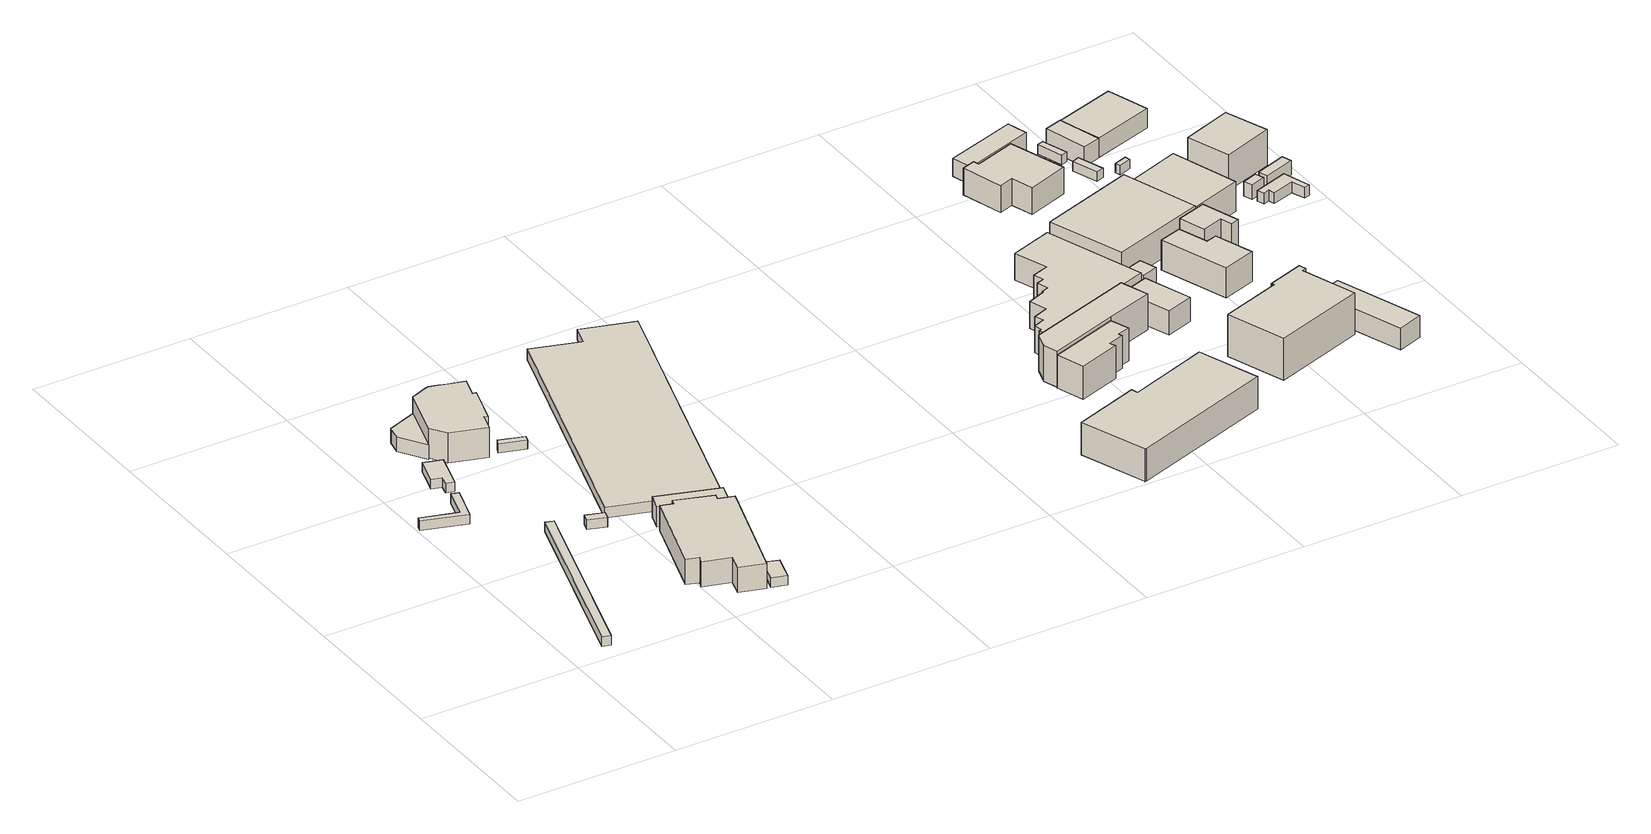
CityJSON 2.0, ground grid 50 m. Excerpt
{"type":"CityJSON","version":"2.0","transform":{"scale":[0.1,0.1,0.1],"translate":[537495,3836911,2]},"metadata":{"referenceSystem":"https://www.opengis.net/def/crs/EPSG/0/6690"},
"CityObjects":{
"building1":{"type":"Building","attributes":{"class":"3001","BuildingDetailAttribute.specifiedBuildingCoverageRate":0.6,"BuildingDetailAttribute.surveyYear":2017,"BuildingTsunamiRiskAttribute.description":"1","BuildingTsunamiRiskAttribute.rank":"2","BuildingTsunamiRiskAttribute.depth":0.88,"BuildingHighTideRiskAttribute.description":"1","BuildingHighTideRiskAttribute.rank":"3","BuildingHighTideRiskAttribute.depth":3.14,"BuildingIDAttribute.prefecture":"27","BuildingIDAttribute.city":"27104"},"geometry":[{"type":"Solid","lod":"1","boundaries":[[[[0,1,2,3]],[[2,4,5,3]],[[1,6,4,2]],[[0,7,6,1]],[[3,5,7,0]],[[4,6,7,5]]]]}]},
"building2":{"type":"Building","attributes":{"class":"3001","BuildingDetailAttribute.specifiedBuildingCoverageRate":0.6,"BuildingDetailAttribute.surveyYear":2017,"BuildingTsunamiRiskAttribute.description":"1","BuildingTsunamiRiskAttribute.rank":"2","BuildingTsunamiRiskAttribute.depth":1.29,"BuildingHighTideRiskAttribute.description":"1","BuildingHighTideRiskAttribute.rank":"3","BuildingHighTideRiskAttribute.depth":3.56,"BuildingIDAttribute.prefecture":"27","BuildingIDAttribute.city":"27104"},"geometry":[{"type":"Solid","lod":"1","boundaries":[[[[8,9,10,11,12,13]],[[12,14,15,13]],[[11,16,14,12]],[[10,17,16,11]],[[9,18,17,10]],[[8,19,18,9]],[[13,15,19,8]],[[14,16,17,18,19,15]]]]}]},
"building3":{"type":"Building","attributes":{"class":"3001","BuildingDetailAttribute.specifiedBuildingCoverageRate":0.6,"BuildingDetailAttribute.surveyYear":2017,"BuildingTsunamiRiskAttribute.description":"1","BuildingTsunamiRiskAttribute.rank":"2","BuildingTsunamiRiskAttribute.depth":1.2,"BuildingHighTideRiskAttribute.description":"1","BuildingHighTideRiskAttribute.rank":"3","BuildingHighTideRiskAttribute.depth":3.47,"BuildingIDAttribute.prefecture":"27","BuildingIDAttribute.city":"27104"},"geometry":[{"type":"Solid","lod":"1","boundaries":[[[[20,21,22,23,24,25]],[[24,26,27,25]],[[23,28,26,24]],[[22,29,28,23]],[[21,30,29,22]],[[20,31,30,21]],[[25,27,31,20]],[[26,28,29,30,31,27]]]]}]},
"building4":{"type":"Building","attributes":{"計測周辺長":40.9,"1/2500図郭":44,"区名":"此花区","町丁目名称":"常吉２丁目","街区番号":13,"class":"3001","usage":"402","measuredHeight":4.7,"storeysAboveGround":2,"BuildingDetailAttribute.buildingRoofEdgeArea":81.83,"BuildingDetailAttribute.buildingStructureType":"610","BuildingDetailAttribute.buildingStructureOrgType":"2","BuildingDetailAttribute.detailedUsage":"1418","BuildingDetailAttribute.specifiedBuildingCoverageRate":0.6,"BuildingDetailAttribute.surveyYear":2017,"BuildingTsunamiRiskAttribute.description":"1","BuildingTsunamiRiskAttribute.rank":"2","BuildingTsunamiRiskAttribute.depth":1.57,"BuildingHighTideRiskAttribute.description":"1","BuildingHighTideRiskAttribute.rank":"3","BuildingHighTideRiskAttribute.depth":3.83,"BuildingIDAttribute.prefecture":"27","BuildingIDAttribute.city":"27104"},"geometry":[{"type":"Solid","lod":"1","boundaries":[[[[32,33,34,35]],[[34,36,37,35]],[[33,38,36,34]],[[32,39,38,33]],[[35,37,39,32]],[[36,38,39,37]]]]}]},
"building5":{"type":"Building","attributes":{"class":"3001","BuildingDetailAttribute.specifiedBuildingCoverageRate":0.6,"BuildingDetailAttribute.surveyYear":2017,"BuildingTsunamiRiskAttribute.description":"1","BuildingTsunamiRiskAttribute.rank":"2","BuildingTsunamiRiskAttribute.depth":0.68,"BuildingHighTideRiskAttribute.description":"1","BuildingHighTideRiskAttribute.rank":"2","BuildingHighTideRiskAttribute.depth":2.96,"BuildingIDAttribute.prefecture":"27","BuildingIDAttribute.city":"27104"},"geometry":[{"type":"Solid","lod":"1","boundaries":[[[[40,41,42,43]],[[42,44,45,43]],[[41,46,44,42]],[[40,47,46,41]],[[43,45,47,40]],[[44,46,47,45]]]]}]},
"building6":{"type":"Building","attributes":{"計測周辺長":78.95,"1/2500図郭":44,"区名":"此花区","町丁目名称":"常吉２丁目","街区番号":13,"class":"3001","usage":"402","measuredHeight":9.5,"storeysAboveGround":2,"BuildingDetailAttribute.buildingRoofEdgeArea":389,"BuildingDetailAttribute.buildingStructureType":"610","BuildingDetailAttribute.buildingStructureOrgType":"2","BuildingDetailAttribute.detailedUsage":"1418","BuildingDetailAttribute.specifiedBuildingCoverageRate":0.6,"BuildingDetailAttribute.surveyYear":2017,"BuildingTsunamiRiskAttribute.description":"1","BuildingTsunamiRiskAttribute.rank":"2","BuildingTsunamiRiskAttribute.depth":0.91,"BuildingHighTideRiskAttribute.description":"1","BuildingHighTideRiskAttribute.rank":"3","BuildingHighTideRiskAttribute.depth":3.12,"BuildingIDAttribute.prefecture":"27","BuildingIDAttribute.city":"27104"},"geometry":[{"type":"Solid","lod":"1","boundaries":[[[[48,49,50,51,52,53,54,55,56,57,58,59,60]],[[59,61,62,60]],[[58,63,61,59]],[[57,64,63,58]],[[56,65,64,57]],[[55,66,65,56]],[[54,67,66,55]],[[53,68,67,54]],[[52,69,68,53]],[[51,70,69,52]],[[50,71,70,51]],[[49,72,71,50]],[[48,73,72,49]],[[60,62,73,48]],[[61,63,64,65,66,67,68,69,70,71,72,73,62]]]]}]},
"building7":{"type":"Building","attributes":{"計測周辺長":117.65,"1/2500図郭":44,"区名":"此花区","町丁目名称":"常吉２丁目","街区番号":13,"class":"3001","usage":"402","measuredHeight":8,"storeysAboveGround":2,"BuildingDetailAttribute.buildingRoofEdgeArea":698.38,"BuildingDetailAttribute.buildingStructureType":"603","BuildingDetailAttribute.buildingStructureOrgType":"3","BuildingDetailAttribute.detailedUsage":"1418","BuildingDetailAttribute.specifiedBuildingCoverageRate":0.6,"BuildingDetailAttribute.surveyYear":2017,"BuildingTsunamiRiskAttribute.description":"1","BuildingTsunamiRiskAttribute.rank":"1","BuildingTsunamiRiskAttribute.depth":0.38,"BuildingHighTideRiskAttribute.description":"1","BuildingHighTideRiskAttribute.rank":"2","BuildingHighTideRiskAttribute.depth":2.71,"BuildingIDAttribute.prefecture":"27","BuildingIDAttribute.city":"27104"},"geometry":[{"type":"Solid","lod":"1","boundaries":[[[[74,75,76,77,78,79,80,81,82,83,84,85]],[[84,86,87,85]],[[83,88,86,84]],[[82,89,88,83]],[[81,90,89,82]],[[80,91,90,81]],[[79,92,91,80]],[[78,93,92,79]],[[77,94,93,78]],[[76,95,94,77]],[[75,96,95,76]],[[74,97,96,75]],[[85,87,97,74]],[[86,88,89,90,91,92,93,94,95,96,97,87]]]]}]},
"building8":{"type":"Building","attributes":{"計測周辺長":26.09,"1/2500図郭":44,"区名":"此花区","町丁目名称":"常吉２丁目","街区番号":13,"class":"3001","usage":"454","storeysAboveGround":1,"BuildingDetailAttribute.buildingRoofEdgeArea":38.94,"BuildingDetailAttribute.buildingStructureType":"603","BuildingDetailAttribute.buildingStructureOrgType":"3","BuildingDetailAttribute.detailedUsage":"1930","BuildingDetailAttribute.specifiedBuildingCoverageRate":0.6,"BuildingDetailAttribute.surveyYear":2017,"BuildingTsunamiRiskAttribute.description":"1","BuildingTsunamiRiskAttribute.rank":"1","BuildingTsunamiRiskAttribute.depth":0.04,"BuildingHighTideRiskAttribute.description":"1","BuildingHighTideRiskAttribute.rank":"2","BuildingHighTideRiskAttribute.depth":2.35,"BuildingIDAttribute.prefecture":"27","BuildingIDAttribute.city":"27104"},"geometry":[{"type":"Solid","lod":"1","boundaries":[[[[98,99,100,101]],[[100,102,103,101]],[[99,104,102,100]],[[98,105,104,99]],[[101,103,105,98]],[[102,104,105,103]]]]}]},
"building9":{"type":"Building","attributes":{"計測周辺長":19.77,"1/2500図郭":44,"区名":"此花区","町丁目名称":"常吉２丁目","街区番号":13,"class":"3003","usage":"402","storeysAboveGround":2,"BuildingDetailAttribute.buildingRoofEdgeArea":14.91,"BuildingDetailAttribute.buildingStructureType":"603","BuildingDetailAttribute.buildingStructureOrgType":"3","BuildingDetailAttribute.detailedUsage":"1260","BuildingDetailAttribute.specifiedBuildingCoverageRate":0.6,"BuildingDetailAttribute.surveyYear":2017,"BuildingTsunamiRiskAttribute.description":"1","BuildingTsunamiRiskAttribute.rank":"2","BuildingTsunamiRiskAttribute.depth":0.8,"BuildingHighTideRiskAttribute.description":"1","BuildingHighTideRiskAttribute.rank":"3","BuildingHighTideRiskAttribute.depth":3.06,"BuildingIDAttribute.prefecture":"27","BuildingIDAttribute.city":"27104"},"geometry":[{"type":"Solid","lod":"1","boundaries":[[[[106,107,108,109]],[[108,110,111,109]],[[107,112,110,108]],[[106,113,112,107]],[[109,111,113,106]],[[110,112,113,111]]]]}]},
"building10":{"type":"Building","attributes":{"計測周辺長":50.59,"1/2500図郭":44,"区名":"此花区","町丁目名称":"常吉２丁目","街区番号":13,"class":"3001","usage":"402","measuredHeight":6.5,"storeysAboveGround":2,"BuildingDetailAttribute.buildingRoofEdgeArea":108.43,"BuildingDetailAttribute.buildingStructureType":"610","BuildingDetailAttribute.buildingStructureOrgType":"2","BuildingDetailAttribute.detailedUsage":"1418","BuildingDetailAttribute.specifiedBuildingCoverageRate":0.6,"BuildingDetailAttribute.surveyYear":2017,"BuildingTsunamiRiskAttribute.description":"1","BuildingTsunamiRiskAttribute.rank":"1","BuildingTsunamiRiskAttribute.depth":0.29,"BuildingHighTideRiskAttribute.description":"1","BuildingHighTideRiskAttribute.rank":"2","BuildingHighTideRiskAttribute.depth":2.57,"BuildingIDAttribute.prefecture":"27","BuildingIDAttribute.city":"27104"},"geometry":[{"type":"Solid","lod":"1","boundaries":[[[[114,115,116,117]],[[116,118,119,117]],[[115,120,118,116]],[[114,121,120,115]],[[117,119,121,114]],[[118,120,121,119]]]]}]},
"building11":{"type":"Building","attributes":{"class":"3003","measuredHeight":3.4,"BuildingDetailAttribute.specifiedBuildingCoverageRate":0.6,"BuildingDetailAttribute.surveyYear":2017,"BuildingTsunamiRiskAttribute.description":"1","BuildingTsunamiRiskAttribute.rank":"1","BuildingTsunamiRiskAttribute.depth":0.01,"BuildingHighTideRiskAttribute.description":"1","BuildingHighTideRiskAttribute.rank":"2","BuildingHighTideRiskAttribute.depth":2.23,"BuildingIDAttribute.prefecture":"27","BuildingIDAttribute.city":"27104"},"geometry":[{"type":"Solid","lod":"1","boundaries":[[[[122,123,124,125,126,127]],[[126,128,129,127]],[[125,130,128,126]],[[124,131,130,125]],[[123,132,131,124]],[[122,133,132,123]],[[127,129,133,122]],[[128,130,131,132,133,129]]]]}]},
"building12":{"type":"Building","attributes":{"計測周辺長":141.36,"1/2500図郭":45,"区名":"此花区","町丁目名称":"常吉２丁目","街区番号":10,"class":"3001","usage":"431","measuredHeight":10.4,"storeysAboveGround":2,"BuildingDetailAttribute.buildingRoofEdgeArea":1021.86,"BuildingDetailAttribute.buildingStructureType":"603","BuildingDetailAttribute.buildingStructureOrgType":"3","BuildingDetailAttribute.detailedUsage":"1720","BuildingDetailAttribute.specifiedBuildingCoverageRate":0.6,"BuildingDetailAttribute.surveyYear":2017,"BuildingTsunamiRiskAttribute.description":"1","BuildingTsunamiRiskAttribute.rank":"2","BuildingTsunamiRiskAttribute.depth":0.96,"BuildingHighTideRiskAttribute.description":"1","BuildingHighTideRiskAttribute.rank":"3","BuildingHighTideRiskAttribute.depth":3.84,"BuildingIDAttribute.prefecture":"27","BuildingIDAttribute.city":"27104"},"geometry":[{"type":"Solid","lod":"1","boundaries":[[[[134,135,136,137,138,139,140,141]],[[140,142,143,141]],[[139,144,142,140]],[[138,145,144,139]],[[137,146,145,138]],[[136,147,146,137]],[[135,148,147,136]],[[134,149,148,135]],[[141,143,149,134]],[[142,144,145,146,147,148,149,143]]]]}]},
"building13":{"type":"Building","attributes":{"計測周辺長":64.69,"1/2500図郭":45,"区名":"此花区","町丁目名称":"常吉２丁目","街区番号":11,"class":"3002","usage":"441","measuredHeight":10.5,"storeysAboveGround":3,"BuildingDetailAttribute.buildingRoofEdgeArea":187.72,"BuildingDetailAttribute.buildingStructureType":"610","BuildingDetailAttribute.buildingStructureOrgType":"2","BuildingDetailAttribute.detailedUsage":"1520","BuildingDetailAttribute.specifiedBuildingCoverageRate":0.6,"BuildingDetailAttribute.surveyYear":2017,"BuildingTsunamiRiskAttribute.description":"1","BuildingTsunamiRiskAttribute.rank":"2","BuildingTsunamiRiskAttribute.depth":0.98,"BuildingHighTideRiskAttribute.description":"1","BuildingHighTideRiskAttribute.rank":"3","BuildingHighTideRiskAttribute.depth":3.9,"BuildingIDAttribute.prefecture":"27","BuildingIDAttribute.city":"27104"},"geometry":[{"type":"Solid","lod":"1","boundaries":[[[[150,151,152,153,154,155,156,157]],[[156,158,159,157]],[[155,160,158,156]],[[154,161,160,155]],[[153,162,161,154]],[[152,163,162,153]],[[151,164,163,152]],[[150,165,164,151]],[[157,159,165,150]],[[158,160,161,162,163,164,165,159]]]]}]},
"building14":{"type":"Building","attributes":{"計測周辺長":92.97,"1/2500図郭":45,"区名":"此花区","町丁目名称":"常吉２丁目","街区番号":11,"class":"3001","usage":"441","measuredHeight":11.4,"storeysAboveGround":3,"BuildingDetailAttribute.buildingRoofEdgeArea":344.47,"BuildingDetailAttribute.buildingStructureType":"610","BuildingDetailAttribute.buildingStructureOrgType":"2","BuildingDetailAttribute.detailedUsage":"1520","BuildingDetailAttribute.specifiedBuildingCoverageRate":0.6,"BuildingDetailAttribute.surveyYear":2017,"BuildingTsunamiRiskAttribute.description":"1","BuildingTsunamiRiskAttribute.rank":"2","BuildingTsunamiRiskAttribute.depth":0.69,"BuildingHighTideRiskAttribute.description":"1","BuildingHighTideRiskAttribute.rank":"3","BuildingHighTideRiskAttribute.depth":3.61,"BuildingIDAttribute.prefecture":"27","BuildingIDAttribute.city":"27104"},"geometry":[{"type":"Solid","lod":"1","boundaries":[[[[166,167,168,169,170,171]],[[170,172,173,171]],[[169,174,172,170]],[[168,175,174,169]],[[167,176,175,168]],[[166,177,176,167]],[[171,173,177,166]],[[172,174,175,176,177,173]]]]}]},
"building15":{"type":"Building","attributes":{"計測周辺長":146.17,"1/2500図郭":45,"区名":"此花区","町丁目名称":"常吉２丁目","街区番号":11,"class":"3001","usage":"441","measuredHeight":8.5,"storeysAboveGround":2,"BuildingDetailAttribute.buildingRoofEdgeArea":809.16,"BuildingDetailAttribute.buildingStructureType":"610","BuildingDetailAttribute.buildingStructureOrgType":"2","BuildingDetailAttribute.detailedUsage":"1520","BuildingDetailAttribute.specifiedBuildingCoverageRate":0.6,"BuildingDetailAttribute.surveyYear":2017,"BuildingTsunamiRiskAttribute.description":"1","BuildingTsunamiRiskAttribute.rank":"1","BuildingTsunamiRiskAttribute.depth":0.46,"BuildingHighTideRiskAttribute.description":"1","BuildingHighTideRiskAttribute.rank":"3","BuildingHighTideRiskAttribute.depth":3.39,"BuildingIDAttribute.prefecture":"27","BuildingIDAttribute.city":"27104"},"geometry":[{"type":"Solid","lod":"1","boundaries":[[[[178,179,180,181,182,183,184,185,186,187,188,189,190,191,192,193,194,195,196]],[[195,197,198,196]],[[194,199,197,195]],[[193,200,199,194]],[[192,201,200,193]],[[191,202,201,192]],[[190,203,202,191]],[[189,204,203,190]],[[188,205,204,189]],[[187,206,205,188]],[[186,207,206,187]],[[185,208,207,186]],[[184,209,208,185]],[[183,210,209,184]],[[182,211,210,183]],[[181,212,211,182]],[[180,213,212,181]],[[179,214,213,180]],[[178,215,214,179]],[[196,198,215,178]],[[197,199,200,201,202,203,204,205,206,207,208,209,210,211,212,213,214,215,198]]]]}]},
"building16":{"type":"Building","attributes":{"計測周辺長":49.02,"1/2500図郭":45,"区名":"此花区","町丁目名称":"常吉２丁目","街区番号":11,"class":"3001","usage":"454","measuredHeight":7.7,"storeysAboveGround":2,"BuildingDetailAttribute.buildingRoofEdgeArea":137.5,"BuildingDetailAttribute.buildingStructureType":"610","BuildingDetailAttribute.buildingStructureOrgType":"2","BuildingDetailAttribute.detailedUsage":"1930","BuildingDetailAttribute.specifiedBuildingCoverageRate":0.6,"BuildingDetailAttribute.surveyYear":2017,"BuildingTsunamiRiskAttribute.description":"1","BuildingTsunamiRiskAttribute.rank":"2","BuildingTsunamiRiskAttribute.depth":0.57,"BuildingHighTideRiskAttribute.description":"1","BuildingHighTideRiskAttribute.rank":"3","BuildingHighTideRiskAttribute.depth":3.49,"BuildingIDAttribute.prefecture":"27","BuildingIDAttribute.city":"27104"},"geometry":[{"type":"Solid","lod":"1","boundaries":[[[[216,217,218,219]],[[218,220,221,219]],[[217,222,220,218]],[[216,223,222,217]],[[219,221,223,216]],[[220,222,223,221]]]]}]},
"building17":{"type":"Building","attributes":{"class":"3001","measuredHeight":5.4,"BuildingDetailAttribute.specifiedBuildingCoverageRate":0.6,"BuildingDetailAttribute.surveyYear":2017,"BuildingTsunamiRiskAttribute.description":"1","BuildingTsunamiRiskAttribute.rank":"1","BuildingTsunamiRiskAttribute.depth":0.43,"BuildingHighTideRiskAttribute.description":"1","BuildingHighTideRiskAttribute.rank":"3","BuildingHighTideRiskAttribute.depth":3.35,"BuildingIDAttribute.prefecture":"27","BuildingIDAttribute.city":"27104"},"geometry":[{"type":"Solid","lod":"1","boundaries":[[[[224,225,226,227]],[[226,228,229,227]],[[225,230,228,226]],[[224,231,230,225]],[[227,229,231,224]],[[228,230,231,229]]]]}]},
"building18":{"type":"Building","attributes":{"区名":"此花区","町丁目名称":"常吉２丁目","街区番号":9,"class":"3001","usage":"441","measuredHeight":13.3,"storeysAboveGround":2,"BuildingDetailAttribute.buildingRoofEdgeArea":611.66,"BuildingDetailAttribute.buildingStructureType":"610","BuildingDetailAttribute.buildingStructureOrgType":"2","BuildingDetailAttribute.detailedUsage":"1520","BuildingDetailAttribute.specifiedBuildingCoverageRate":0.6,"BuildingDetailAttribute.surveyYear":2017,"BuildingTsunamiRiskAttribute.description":"1","BuildingTsunamiRiskAttribute.rank":"2","BuildingTsunamiRiskAttribute.depth":0.97,"BuildingHighTideRiskAttribute.description":"1","BuildingHighTideRiskAttribute.rank":"3","BuildingHighTideRiskAttribute.depth":3.9,"BuildingIDAttribute.prefecture":"27","BuildingIDAttribute.city":"27104"},"geometry":[{"type":"Solid","lod":"1","boundaries":[[[[232,233,234,235,236,237,238,239]],[[238,240,241,239]],[[237,242,240,238]],[[236,243,242,237]],[[235,244,243,236]],[[234,245,244,235]],[[233,246,245,234]],[[232,247,246,233]],[[239,241,247,232]],[[240,242,243,244,245,246,247,241]]]]}]},
"building19":{"type":"Building","attributes":{"計測周辺長":78.06,"1/2500図郭":45,"区名":"此花区","町丁目名称":"常吉２丁目","街区番号":12,"class":"3001","usage":"441","measuredHeight":8.5,"storeysAboveGround":2,"BuildingDetailAttribute.buildingRoofEdgeArea":318.9,"BuildingDetailAttribute.buildingStructureType":"610","BuildingDetailAttribute.buildingStructureOrgType":"2","BuildingDetailAttribute.detailedUsage":"1510","BuildingDetailAttribute.specifiedBuildingCoverageRate":0.6,"BuildingDetailAttribute.surveyYear":2017,"BuildingTsunamiRiskAttribute.description":"1","BuildingTsunamiRiskAttribute.rank":"1","BuildingTsunamiRiskAttribute.depth":0.44,"BuildingHighTideRiskAttribute.description":"1","BuildingHighTideRiskAttribute.rank":"3","BuildingHighTideRiskAttribute.depth":3.36,"BuildingIDAttribute.prefecture":"27","BuildingIDAttribute.city":"27104"},"geometry":[{"type":"Solid","lod":"1","boundaries":[[[[248,249,250,251,252,253,254,255]],[[254,256,257,255]],[[253,258,256,254]],[[252,259,258,253]],[[251,260,259,252]],[[250,261,260,251]],[[249,262,261,250]],[[248,263,262,249]],[[255,257,263,248]],[[256,258,259,260,261,262,263,257]]]]}]},
"building20":{"type":"Building","attributes":{"計測周辺長":113.21,"1/2500図郭":45,"区名":"此花区","町丁目名称":"常吉２丁目","街区番号":11,"class":"3002","usage":"431","measuredHeight":10.1,"storeysAboveGround":3,"BuildingDetailAttribute.buildingRoofEdgeArea":792.13,"BuildingDetailAttribute.buildingStructureType":"603","BuildingDetailAttribute.buildingStructureOrgType":"3","BuildingDetailAttribute.detailedUsage":"1720","BuildingDetailAttribute.specifiedBuildingCoverageRate":0.6,"BuildingDetailAttribute.surveyYear":2017,"BuildingTsunamiRiskAttribute.description":"1","BuildingTsunamiRiskAttribute.rank":"2","BuildingTsunamiRiskAttribute.depth":0.51,"BuildingHighTideRiskAttribute.description":"1","BuildingHighTideRiskAttribute.rank":"3","BuildingHighTideRiskAttribute.depth":3.33,"BuildingIDAttribute.prefecture":"27","BuildingIDAttribute.city":"27104"},"geometry":[{"type":"Solid","lod":"1","boundaries":[[[[264,265,266,267,268]],[[267,269,270,268]],[[266,271,269,267]],[[265,272,271,266]],[[264,273,272,265]],[[268,270,273,264]],[[269,271,272,273,270]]]]}]},
"building21":{"type":"Building","attributes":{"class":"3001","measuredHeight":9.5,"BuildingDetailAttribute.specifiedBuildingCoverageRate":0.6,"BuildingDetailAttribute.surveyYear":2017,"BuildingTsunamiRiskAttribute.description":"1","BuildingTsunamiRiskAttribute.rank":"1","BuildingTsunamiRiskAttribute.depth":0.07,"BuildingHighTideRiskAttribute.description":"1","BuildingHighTideRiskAttribute.rank":"2","BuildingHighTideRiskAttribute.depth":2.99,"BuildingIDAttribute.prefecture":"27","BuildingIDAttribute.city":"27104"},"geometry":[{"type":"Solid","lod":"1","boundaries":[[[[274,275,276,277,278,279]],[[278,280,281,279]],[[277,282,280,278]],[[276,283,282,277]],[[275,284,283,276]],[[274,285,284,275]],[[279,281,285,274]],[[280,282,283,284,285,281]]]]}]},
"building22":{"type":"Building","attributes":{"計測周辺長":59.94,"1/2500図郭":45,"区名":"此花区","町丁目名称":"常吉２丁目","街区番号":12,"class":"3001","usage":"431","measuredHeight":5.7,"storeysAboveGround":1,"BuildingDetailAttribute.buildingRoofEdgeArea":156.01,"BuildingDetailAttribute.buildingStructureType":"610","BuildingDetailAttribute.buildingStructureOrgType":"2","BuildingDetailAttribute.detailedUsage":"1720","BuildingDetailAttribute.specifiedBuildingCoverageRate":0.6,"BuildingDetailAttribute.surveyYear":2017,"BuildingTsunamiRiskAttribute.description":"1","BuildingTsunamiRiskAttribute.rank":"1","BuildingTsunamiRiskAttribute.depth":0.34,"BuildingHighTideRiskAttribute.description":"1","BuildingHighTideRiskAttribute.rank":"3","BuildingHighTideRiskAttribute.depth":3.26,"BuildingIDAttribute.prefecture":"27","BuildingIDAttribute.city":"27104"},"geometry":[{"type":"Solid","lod":"1","boundaries":[[[[286,287,288,289]],[[288,290,291,289]],[[287,292,290,288]],[[286,293,292,287]],[[289,291,293,286]],[[290,292,293,291]]]]}]},
"building23":{"type":"Building","attributes":{"class":"3001","BuildingDetailAttribute.specifiedBuildingCoverageRate":0.6,"BuildingDetailAttribute.surveyYear":2017,"BuildingTsunamiRiskAttribute.description":"1","BuildingTsunamiRiskAttribute.rank":"1","BuildingTsunamiRiskAttribute.depth":0.31,"BuildingHighTideRiskAttribute.description":"1","BuildingHighTideRiskAttribute.rank":"3","BuildingHighTideRiskAttribute.depth":3.23,"BuildingIDAttribute.prefecture":"27","BuildingIDAttribute.city":"27104"},"geometry":[{"type":"Solid","lod":"1","boundaries":[[[[294,295,296,297]],[[296,298,299,297]],[[295,300,298,296]],[[294,301,300,295]],[[297,299,301,294]],[[298,300,301,299]]]]}]},
"building24":{"type":"Building","attributes":{"計測周辺長":44.43,"1/2500図郭":45,"区名":"此花区","町丁目名称":"常吉２丁目","街区番号":11,"class":"3002","usage":"401","measuredHeight":11.5,"storeysAboveGround":3,"BuildingDetailAttribute.buildingRoofEdgeArea":95.22,"BuildingDetailAttribute.buildingStructureType":"610","BuildingDetailAttribute.buildingStructureOrgType":"2","BuildingDetailAttribute.detailedUsage":"1310","BuildingDetailAttribute.specifiedBuildingCoverageRate":0.6,"BuildingDetailAttribute.surveyYear":2017,"BuildingTsunamiRiskAttribute.description":"1","BuildingTsunamiRiskAttribute.rank":"1","BuildingTsunamiRiskAttribute.depth":0.16,"BuildingHighTideRiskAttribute.description":"1","BuildingHighTideRiskAttribute.rank":"3","BuildingHighTideRiskAttribute.depth":3.08,"BuildingIDAttribute.prefecture":"27","BuildingIDAttribute.city":"27104"},"geometry":[{"type":"Solid","lod":"1","boundaries":[[[[302,303,304,305,306,307]],[[306,308,309,307]],[[305,310,308,306]],[[304,311,310,305]],[[303,312,311,304]],[[302,313,312,303]],[[307,309,313,302]],[[308,310,311,312,313,309]]]]}]},
"building25":{"type":"Building","attributes":{"class":"3003","measuredHeight":7,"BuildingDetailAttribute.specifiedBuildingCoverageRate":0.6,"BuildingDetailAttribute.surveyYear":2017,"BuildingTsunamiRiskAttribute.description":"1","BuildingTsunamiRiskAttribute.rank":"2","BuildingTsunamiRiskAttribute.depth":1.01,"BuildingHighTideRiskAttribute.description":"1","BuildingHighTideRiskAttribute.rank":"3","BuildingHighTideRiskAttribute.depth":3.94,"BuildingIDAttribute.prefecture":"27","BuildingIDAttribute.city":"27104"},"geometry":[{"type":"Solid","lod":"1","boundaries":[[[[314,315,316,317]],[[316,318,319,317]],[[315,320,318,316]],[[314,321,320,315]],[[317,319,321,314]],[[318,320,321,319]]]]}]},
"building26":{"type":"Building","attributes":{"計測周辺長":113.21,"1/2500図郭":45,"区名":"此花区","町丁目名称":"常吉２丁目","街区番号":11,"class":"3001","usage":"431","measuredHeight":9.3,"storeysAboveGround":3,"BuildingDetailAttribute.buildingRoofEdgeArea":792.13,"BuildingDetailAttribute.buildingStructureType":"603","BuildingDetailAttribute.buildingStructureOrgType":"3","BuildingDetailAttribute.detailedUsage":"1720","BuildingDetailAttribute.specifiedBuildingCoverageRate":0.6,"BuildingDetailAttribute.surveyYear":2017,"BuildingTsunamiRiskAttribute.description":"1","BuildingTsunamiRiskAttribute.rank":"1","BuildingTsunamiRiskAttribute.depth":0.43,"BuildingHighTideRiskAttribute.description":"1","BuildingHighTideRiskAttribute.rank":"3","BuildingHighTideRiskAttribute.depth":3.34,"BuildingIDAttribute.prefecture":"27","BuildingIDAttribute.city":"27104"},"geometry":[{"type":"Solid","lod":"1","boundaries":[[[[322,323,324]],[[323,325,326,324]],[[322,327,325,323]],[[324,326,327,322]],[[325,327,326]]]]}]},
"building27":{"type":"Building","attributes":{"class":"3001","BuildingDetailAttribute.specifiedBuildingCoverageRate":0.6,"BuildingDetailAttribute.surveyYear":2017,"BuildingTsunamiRiskAttribute.description":"1","BuildingTsunamiRiskAttribute.rank":"1","BuildingTsunamiRiskAttribute.depth":0.18,"BuildingHighTideRiskAttribute.description":"1","BuildingHighTideRiskAttribute.rank":"3","BuildingHighTideRiskAttribute.depth":3.1,"BuildingIDAttribute.prefecture":"27","BuildingIDAttribute.city":"27104"},"geometry":[{"type":"Solid","lod":"1","boundaries":[[[[328,329,330,331]],[[330,332,333,331]],[[329,334,332,330]],[[328,335,334,329]],[[331,333,335,328]],[[332,334,335,333]]]]}]},
"building28":{"type":"Building","attributes":{"class":"3001","BuildingDetailAttribute.specifiedBuildingCoverageRate":0.6,"BuildingDetailAttribute.surveyYear":2017,"BuildingTsunamiRiskAttribute.description":"1","BuildingTsunamiRiskAttribute.rank":"1","BuildingTsunamiRiskAttribute.depth":0.35,"BuildingHighTideRiskAttribute.description":"1","BuildingHighTideRiskAttribute.rank":"3","BuildingHighTideRiskAttribute.depth":3.27,"BuildingIDAttribute.prefecture":"27","BuildingIDAttribute.city":"27104"},"geometry":[{"type":"Solid","lod":"1","boundaries":[[[[336,337,338,339]],[[338,340,341,339]],[[337,342,340,338]],[[336,343,342,337]],[[339,341,343,336]],[[340,342,343,341]]]]}]},
"building29":{"type":"Building","attributes":{"計測周辺長":79.41,"1/2500図郭":45,"区名":"此花区","町丁目名称":"常吉２丁目","街区番号":11,"class":"3001","usage":"431","measuredHeight":9.4,"storeysAboveGround":2,"BuildingDetailAttribute.buildingRoofEdgeArea":386.98,"BuildingDetailAttribute.buildingStructureType":"610","BuildingDetailAttribute.buildingStructureOrgType":"2","BuildingDetailAttribute.detailedUsage":"1720","BuildingDetailAttribute.specifiedBuildingCoverageRate":0.6,"BuildingDetailAttribute.surveyYear":2017,"BuildingTsunamiRiskAttribute.description":"1","BuildingTsunamiRiskAttribute.rank":"2","BuildingTsunamiRiskAttribute.depth":0.58,"BuildingHighTideRiskAttribute.description":"1","BuildingHighTideRiskAttribute.rank":"3","BuildingHighTideRiskAttribute.depth":3.5,"BuildingIDAttribute.prefecture":"27","BuildingIDAttribute.city":"27104"},"geometry":[{"type":"Solid","lod":"1","boundaries":[[[[344,345,346,347,348]],[[347,349,326,348]],[[346,350,349,347]],[[345,327,350,346]],[[344,325,327,345]],[[348,326,325,344]],[[349,350,327,325,326]]]]}]},
"building30":{"type":"Building","attributes":{"class":"3001","measuredHeight":6.3,"BuildingDetailAttribute.specifiedBuildingCoverageRate":0.6,"BuildingDetailAttribute.surveyYear":2017,"BuildingTsunamiRiskAttribute.description":"1","BuildingTsunamiRiskAttribute.rank":"1","BuildingTsunamiRiskAttribute.depth":0.18,"BuildingHighTideRiskAttribute.description":"1","BuildingHighTideRiskAttribute.rank":"3","BuildingHighTideRiskAttribute.depth":3.1,"BuildingIDAttribute.prefecture":"27","BuildingIDAttribute.city":"27104"},"geometry":[{"type":"Solid","lod":"1","boundaries":[[[[351,352,353,354]],[[353,355,356,354]],[[352,357,355,353]],[[351,358,357,352]],[[354,356,358,351]],[[355,357,358,356]]]]}]},
"building31":{"type":"Building","attributes":{"class":"3001","BuildingDetailAttribute.specifiedBuildingCoverageRate":0.6,"BuildingDetailAttribute.surveyYear":2017,"BuildingTsunamiRiskAttribute.description":"1","BuildingTsunamiRiskAttribute.rank":"2","BuildingTsunamiRiskAttribute.depth":0.73,"BuildingHighTideRiskAttribute.description":"1","BuildingHighTideRiskAttribute.rank":"3","BuildingHighTideRiskAttribute.depth":3.65,"BuildingIDAttribute.prefecture":"27","BuildingIDAttribute.city":"27104"},"geometry":[{"type":"Solid","lod":"1","boundaries":[[[[359,360,361,362]],[[361,363,364,362]],[[360,365,363,361]],[[359,366,365,360]],[[362,364,366,359]],[[363,365,366,364]]]]}]},
"building32":{"type":"Building","attributes":{"class":"3001","measuredHeight":6.2,"BuildingDetailAttribute.specifiedBuildingCoverageRate":0.6,"BuildingDetailAttribute.surveyYear":2017,"BuildingTsunamiRiskAttribute.description":"1","BuildingTsunamiRiskAttribute.rank":"1","BuildingTsunamiRiskAttribute.depth":0.37,"BuildingHighTideRiskAttribute.description":"1","BuildingHighTideRiskAttribute.rank":"3","BuildingHighTideRiskAttribute.depth":3.52,"BuildingIDAttribute.prefecture":"27","BuildingIDAttribute.city":"27104"},"geometry":[{"type":"Solid","lod":"1","boundaries":[[[[367,368,369,370]],[[369,371,372,370]],[[368,373,371,369]],[[367,374,373,368]],[[370,372,374,367]],[[371,373,374,372]]]]}]},
"building33":{"type":"Building","attributes":{"計測周辺長":15.98,"1/2500図郭":45,"区名":"此花区","町丁目名称":"常吉２丁目","街区番号":11,"class":"3001","usage":"431","measuredHeight":4.6,"storeysAboveGround":1,"BuildingDetailAttribute.buildingRoofEdgeArea":14.81,"BuildingDetailAttribute.buildingStructureType":"610","BuildingDetailAttribute.buildingStructureOrgType":"2","BuildingDetailAttribute.detailedUsage":"1720","BuildingDetailAttribute.specifiedBuildingCoverageRate":0.6,"BuildingDetailAttribute.surveyYear":2017,"BuildingTsunamiRiskAttribute.description":"1","BuildingTsunamiRiskAttribute.rank":"1","BuildingTsunamiRiskAttribute.depth":0.14,"BuildingHighTideRiskAttribute.description":"1","BuildingHighTideRiskAttribute.rank":"3","BuildingHighTideRiskAttribute.depth":3.06,"BuildingIDAttribute.prefecture":"27","BuildingIDAttribute.city":"27104"},"geometry":[{"type":"Solid","lod":"1","boundaries":[[[[375,376,377,378]],[[377,379,380,378]],[[376,381,379,377]],[[375,382,381,376]],[[378,380,382,375]],[[379,381,382,380]]]]}]},
"building34":{"type":"Building","attributes":{"計測周辺長":40.49,"1/2500図郭":45,"区名":"此花区","町丁目名称":"常吉２丁目","街区番号":11,"class":"3001","usage":"431","measuredHeight":3.5,"storeysAboveGround":1,"BuildingDetailAttribute.buildingRoofEdgeArea":53.47,"BuildingDetailAttribute.buildingStructureType":"610","BuildingDetailAttribute.buildingStructureOrgType":"2","BuildingDetailAttribute.detailedUsage":"1720","BuildingDetailAttribute.specifiedBuildingCoverageRate":0.6,"BuildingDetailAttribute.surveyYear":2017,"BuildingTsunamiRiskAttribute.description":"1","BuildingTsunamiRiskAttribute.rank":"1","BuildingTsunamiRiskAttribute.depth":0.1,"BuildingHighTideRiskAttribute.description":"1","BuildingHighTideRiskAttribute.rank":"3","BuildingHighTideRiskAttribute.depth":3.02,"BuildingIDAttribute.prefecture":"27","BuildingIDAttribute.city":"27104"},"geometry":[{"type":"Solid","lod":"1","boundaries":[[[[383,384,385,386,387,388,389,390]],[[389,391,392,390]],[[388,393,391,389]],[[387,394,393,388]],[[386,395,394,387]],[[385,396,395,386]],[[384,397,396,385]],[[383,398,397,384]],[[390,392,398,383]],[[391,393,394,395,396,397,398,392]]]]}]},
"building35":{"type":"Building","attributes":{"計測周辺長":61.99,"1/2500図郭":45,"区名":"此花区","町丁目名称":"常吉２丁目","街区番号":11,"class":"3001","usage":"431","measuredHeight":11.4,"storeysAboveGround":2,"BuildingDetailAttribute.buildingRoofEdgeArea":238.75,"BuildingDetailAttribute.buildingStructureType":"610","BuildingDetailAttribute.buildingStructureOrgType":"2","BuildingDetailAttribute.detailedUsage":"1720","BuildingDetailAttribute.specifiedBuildingCoverageRate":0.6,"BuildingDetailAttribute.surveyYear":2017,"BuildingTsunamiRiskAttribute.description":"1","BuildingTsunamiRiskAttribute.rank":"1","BuildingTsunamiRiskAttribute.depth":0.26,"BuildingHighTideRiskAttribute.description":"1","BuildingHighTideRiskAttribute.rank":"3","BuildingHighTideRiskAttribute.depth":3.18,"BuildingIDAttribute.prefecture":"27","BuildingIDAttribute.city":"27104"},"geometry":[{"type":"Solid","lod":"1","boundaries":[[[[399,400,401,402]],[[401,403,404,402]],[[400,405,403,401]],[[399,406,405,400]],[[402,404,406,399]],[[403,405,406,404]]]]}]},
"building36":{"type":"Building","attributes":{"計測周辺長":26.57,"1/2500図郭":45,"区名":"此花区","町丁目名称":"常吉２丁目","街区番号":11,"class":"3001","usage":"431","measuredHeight":4.6,"storeysAboveGround":1,"BuildingDetailAttribute.buildingRoofEdgeArea":31.72,"BuildingDetailAttribute.buildingStructureType":"610","BuildingDetailAttribute.buildingStructureOrgType":"2","BuildingDetailAttribute.detailedUsage":"1720","BuildingDetailAttribute.specifiedBuildingCoverageRate":0.6,"BuildingDetailAttribute.surveyYear":2017,"BuildingTsunamiRiskAttribute.description":"1","BuildingTsunamiRiskAttribute.rank":"1","BuildingTsunamiRiskAttribute.depth":0.06,"BuildingHighTideRiskAttribute.description":"1","BuildingHighTideRiskAttribute.rank":"2","BuildingHighTideRiskAttribute.depth":2.98,"BuildingIDAttribute.prefecture":"27","BuildingIDAttribute.city":"27104"},"geometry":[{"type":"Solid","lod":"1","boundaries":[[[[407,408,409,410]],[[409,411,412,410]],[[408,413,411,409]],[[407,414,413,408]],[[410,412,414,407]],[[411,413,414,412]]]]}]}
},
"vertices":[
[104,47,10],[285,633,10],[310,625,10],[130,40,10],[310,625,40],[130,40,40],[285,633,40],[104,47,40],
[8,828,1],[13,844,1],[124,810,1],[153,904,1],[176,897,1],[141,786,1],[176,897,31],[141,786,31],[153,904,31],[124,810,31],[13,844,31],[8,828,31],
[164,948,7],[172,977,7],[141,986,7],[167,1073,7],[223,1056,7],[189,941,7],[223,1056,37],[189,941,37],[167,1073,37],[141,986,37],[172,977,37],[164,948,37],
[217,1120,6],[164,1200,6],[175,1247,6],[266,1281,6],[175,1247,52],[266,1281,52],[164,1200,52],[217,1120,52],
[384,576,14],[392,602,14],[447,585,14],[439,559,14],[447,585,44],[439,559,44],[392,602,44],[384,576,44],
[318,1301,10],[328,1304,10],[356,1297,10],[381,1289,10],[431,1275,10],[412,1212,10],[424,1210,10],[385,1087,10],[375,1092,10],[358,1037,10],[248,1073,10],[217,1120,10],[266,1281,10],[217,1120,105],[266,1281,105],[248,1073,105],[358,1037,105],[375,1092,105],[385,1087,105],[424,1210,105],[412,1212,105],[431,1275,105],[381,1289,105],[356,1297,105],[328,1304,105],[318,1301,105],
[558,81,17],[572,132,17],[489,156,17],[497,178,17],[459,190,17],[546,464,17],[584,452,17],[589,469,17],[704,430,17],[697,413,17],[745,398,17],[635,57,17],[745,398,97],[635,57,97],[697,413,97],[704,430,97],[589,469,97],[584,452,97],[546,464,97],[459,190,97],[497,178,97],[489,156,97],[572,132,97],[558,81,97],
[648,57,17],[675,138,17],[717,123,17],[693,43,17],[717,123,47],[693,43,47],[675,138,47],[648,57,47],
[388,1039,13],[396,1057,13],[471,1033,13],[466,1015,13],[471,1033,43],[466,1015,43],[396,1057,43],[388,1039,43],
[549,483,18],[565,534,18],[754,473,18],[737,420,18],[754,473,82],[737,420,82],[565,534,82],[549,483,82],
[463,612,6],[714,1419,6],[864,1372,6],[883,1434,6],[1045,1384,6],[775,515,6],[1045,1384,40],[775,515,40],[883,1434,40],[864,1372,40],[714,1419,40],[463,612,40],
[1808,6,4],[1808,8,4],[1734,216,4],[1938,288,4],[1945,268,4],[2197,358,4],[2264,166,4],[1813,8,4],[2264,166,107],[1813,8,107],[2197,358,107],[1945,268,107],[1938,288,107],[1734,216,107],[1808,8,107],[1808,6,107],
[2077,619,3],[2098,562,3],[2058,549,3],[2063,539,3],[2013,521,3],[2021,503,3],[1889,457,3],[1860,544,3],[1889,457,108],[1860,544,108],[2021,503,108],[2013,521,108],[2063,539,108],[2058,549,108],[2098,562,108],[2077,619,108],
[1845,589,6],[1862,642,6],[2193,755,6],[2224,668,6],[2077,619,6],[1860,544,6],[2077,619,120],[1860,544,120],[2224,668,120],[2193,755,120],[1862,642,120],[1845,589,120],
[1899,700,7],[1906,702,7],[1901,727,7],[1936,740,7],[1926,767,7],[1973,785,7],[1955,840,7],[2012,863,7],[2012,868,7],[2034,876,7],[2022,911,7],[2046,919,7],[2036,951,7],[2088,969,7],[2052,1074,7],[2184,1120,7],[2290,809,7],[1949,693,7],[1904,677,7],[1949,693,92],[1904,677,92],[2290,809,92],[2184,1120,92],[2052,1074,92],[2088,969,92],[2036,951,92],[2046,919,92],[2022,911,92],[2034,876,92],[2012,868,92],[2012,863,92],[1955,840,92],[1973,785,92],[1926,767,92],[1936,740,92],[1901,727,92],[1906,702,92],[1899,700,92],
[2206,761,7],[2292,791,7],[2344,642,7],[2258,612,7],[2344,642,84],[2258,612,84],[2292,791,84],[2206,761,84],
[2294,886,9],[2345,903,9],[2363,849,9],[2312,832,9],[2363,849,64],[2312,832,64],[2345,903,64],[2294,886,64],
[2341,446,0],[2529,511,0],[2526,520,0],[2639,559,0],[2646,538,0],[2633,533,0],[2693,360,0],[2405,261,0],[2693,360,133],[2405,261,133],[2633,533,133],[2646,538,133],[2639,559,133],[2526,520,133],[2529,511,133],[2341,446,133],
[2247,1405,8],[2201,1389,8],[2164,1520,8],[2205,1534,8],[2210,1516,8],[2339,1560,8],[2397,1382,8],[2269,1335,8],[2397,1382,93],[2269,1335,93],[2339,1560,93],[2210,1516,93],[2205,1534,93],[2164,1520,93],[2201,1389,93],[2247,1405,93],
[2583,1004,7],[2287,903,7],[2204,1140,7],[2503,1243,7],[2513,1214,7],[2503,1243,108],[2513,1214,108],[2204,1140,108],[2287,903,108],[2583,1004,108],
[2419,913,5],[2489,936,5],[2521,843,5],[2555,854,5],[2596,733,5],[2492,698,5],[2596,733,100],[2492,698,100],[2555,854,100],[2521,843,100],[2489,936,100],[2419,913,100],
[2188,1614,10],[2409,1687,10],[2427,1622,10],[2206,1549,10],[2427,1622,67],[2206,1549,67],[2409,1687,67],[2188,1614,67],
[2347,1557,10],[2383,1571,10],[2414,1474,10],[2378,1462,10],[2414,1474,40],[2378,1462,40],[2383,1571,40],[2347,1557,40],
[2592,887,9],[2525,865,9],[2498,948,9],[2591,978,9],[2630,860,9],[2604,851,9],[2630,860,124],[2604,851,124],[2591,978,124],[2498,948,124],[2525,865,124],[2592,887,124],
[2659,496,3],[2739,524,3],[2833,252,3],[2754,224,3],[2833,252,72],[2754,224,72],[2739,524,72],[2659,496,72],
[2513,1214,9],[2560,1076,9],[2583,1004,9],[2560,1076,103],[2583,1004,103],[2513,1214,103],
[2443,1590,11],[2463,1597,11],[2490,1515,11],[2469,1508,11],[2490,1515,41],[2469,1508,41],[2463,1597,41],[2443,1590,41],
[2480,1470,8],[2504,1479,8],[2532,1397,8],[2508,1389,8],[2532,1397,38],[2508,1389,38],[2504,1479,38],[2480,1470,38],
[2560,1076,8],[2513,1214,8],[2678,1273,8],[2746,1059,8],[2583,1004,8],[2746,1059,103],[2678,1273,103],
[2478,1603,10],[2534,1620,10],[2573,1486,10],[2516,1468,10],[2573,1486,73],[2516,1468,73],[2534,1620,73],[2478,1603,73],
[2574,1401,8],[2613,1414,8],[2618,1398,8],[2579,1385,8],[2618,1398,38],[2579,1385,38],[2613,1414,38],[2574,1401,38],
[2536,1623,8],[2726,1684,8],[2768,1552,8],[2578,1492,8],[2768,1552,70],[2578,1492,70],[2726,1684,70],[2536,1623,70],
[2802,1109,13],[2849,1126,13],[2859,1099,13],[2812,1081,13],[2859,1099,59],[2812,1081,59],[2849,1126,59],[2802,1109,59],
[2922,1057,12],[2853,1034,12],[2847,1054,12],[2828,1046,12],[2820,1069,12],[2927,1105,12],[2955,1020,12],[2938,1015,12],[2955,1020,46],[2938,1015,46],[2927,1105,46],[2820,1069,46],[2828,1046,46],[2847,1054,46],[2853,1034,46],[2922,1057,46],
[2738,1295,8],[2894,1352,8],[2943,1217,8],[2786,1161,8],[2943,1217,122],[2786,1161,122],[2894,1352,122],[2738,1295,122],
[2864,1132,13],[2959,1165,13],[2969,1135,13],[2872,1102,13],[2969,1135,58],[2872,1102,58],[2959,1165,58],[2864,1132,58]
]}
